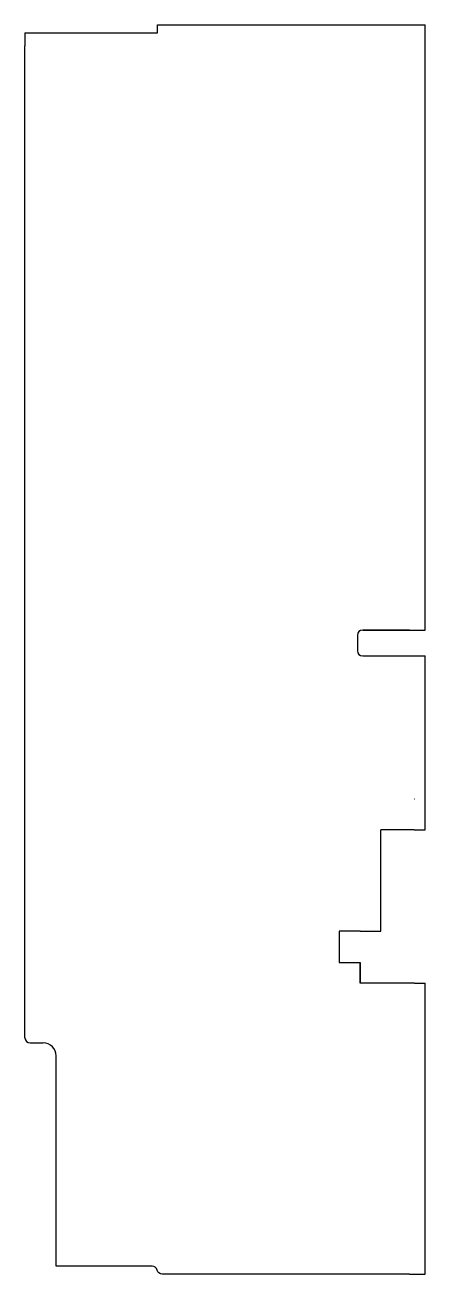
# Model space of a CAD drawing. Header units: millimetres. Extents: x 15 to 169, y -169 to 312.
import ezdxf

# ---------------------------------------------------------------- set-up
doc = ezdxf.new("R2010")
doc.units = ezdxf.units.MM
doc.layers.get('0').update_dxf_attribs({"linetype": 'CONTINUOUS'})

msp = doc.modelspace()

# ---------------------------------------------------------------- linework, layer by layer
for p, q in [((15, 309), (15, 306)), ((15, 309), (66, 309)), ((66, 312), (165, 312)), ((66, 309), (66, 312)), ((165, 312), (169, 312)), ((169, 79), (169, 312)), ((15, 306), (15, 304)), ((15, -78), (15, 304)), ((143, 77), (143, 71)), ((163, 79), (145, 79)), ((145, 79), (169, 79)), ((145, 69), (158.81, 69)), ((158.81, 69), (165, 69)), ((165, 69), (169, 69)), ((169, 2), (169, 69)), ((164.83, 14), (165, 14)), ((152, -37), (152, 2)), ((164.83, 2), (152, 2)), ((164.83, 2), (169, 2)), ((144, -37), (136, -37)), ((136, -37), (136, -49)), ((144, -37), (152, -37)), ((136, -49), (144, -49)), ((144, -57), (144, -49)), ((144, -49), (144, -57)), ((165, -57), (144, -57)), ((165, -57), (169, -57)), ((169, -169), (169, -57)), ((17, -80), (17, -80)), ((17, -80), (22, -80)), ((27, -166), (27, -85)), ((32, -166), (27, -166)), ((63.9, -166), (32, -166)), ((163, -169), (67.77, -169)), ((163, -169), (165, -169)), ((165, -169), (169, -169))]:
    msp.add_line(p, q)
for centre, radius, start, end in [((145, 77), 2, 90, 180), ((145, 77), 2, 90, 180), ((145, 71), 2, 180, 270), ((145, 71), 2, 180, 270), ((17, -78), 2, 180, 270), ((22, -85), 5, 0, 90), ((63.9, -168), 2, 14.4775, 90), ((63.9, -168), 2, 14.4775, 90)]:
    msp.add_arc(centre, radius, start, end)
at = {"extrusion": (0, 0, -1)}
msp.add_arc((-67.77, -167), 2, 270, 345.5225, dxfattribs=at)
msp.add_arc((-67.77, -167), 2, 270, 345.5225, dxfattribs=at)

doc.saveas('drawing.dxf')
